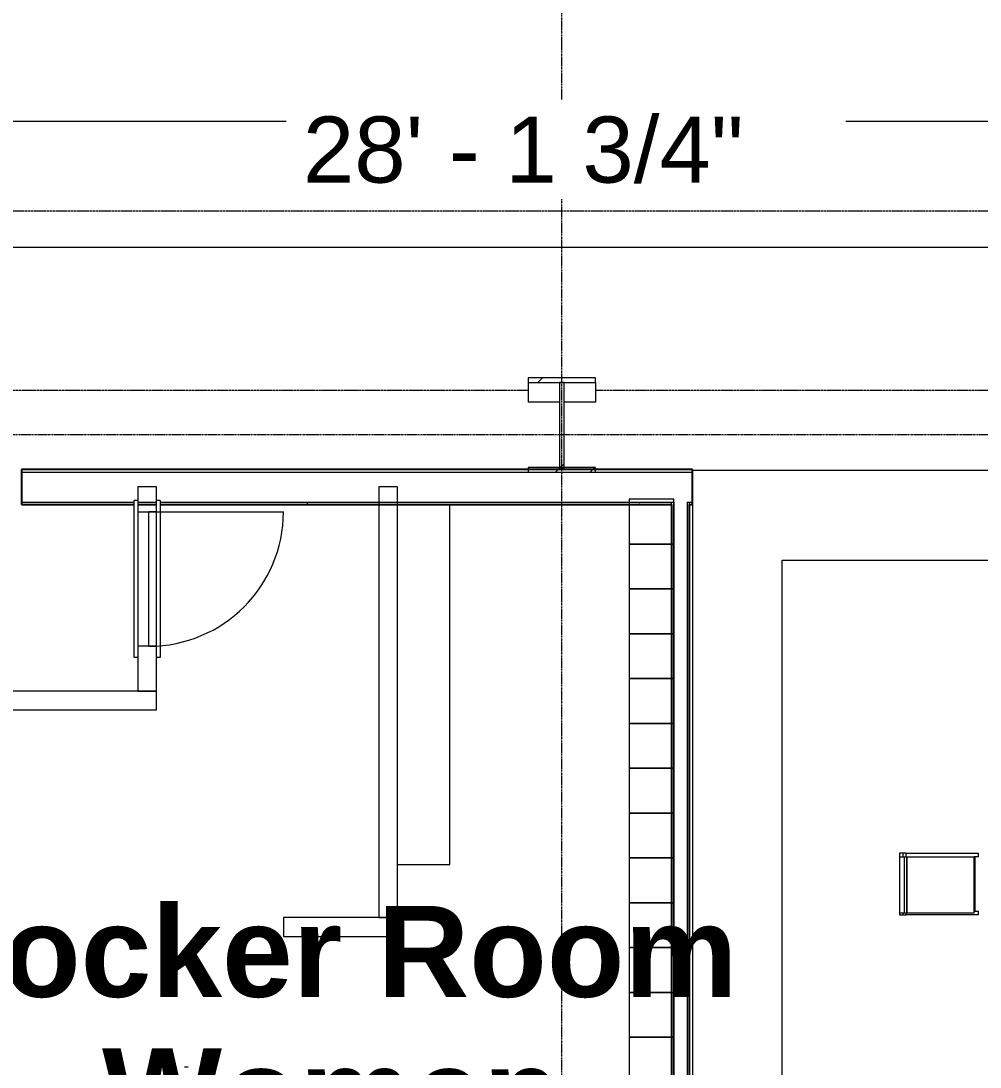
# Model space of a CAD drawing. Header units: inches. Extents: x 21753 to 28474, y -23238 to -20311.
# Drawn here: x 25546.6 to 25803.3, y -22519.3 to -22239.2 of the extents above; entities that cross this region are included whole.
import ezdxf

# ---------------------------------------------------------------- set-up
doc = ezdxf.new("R2010")
doc.units = ezdxf.units.IN
doc.header["$MEASUREMENT"] = 0
doc.linetypes.add('Dash 1_16_', pattern=[0.125, 0.0625, -0.0625])
doc.linetypes.add('Grid Line 1_2_', pattern=[0.875, 0.5, -0.125, 0.125, -0.125])
for name, color, linetype, lineweight in [('A-ANNO-DIMS', 211, 'Continuous', 9), ('A-ANNO-DIMS-192', 211, 'Continuous', 9), ('A-DETL', 90, 'Continuous', 9), ('A-DOOR', 31, 'Continuous', 9), ('A-FLOR', 192, 'Continuous', 9), ('A-FLOR-CLRS', 90, 'Dash 1_16_', 9), ('A-WALL', 113, 'Continuous', 9), ('A-WALL-PATT', 111, 'Continuous', 25), ('I-FURN', 30, 'Continuous', 9), ('I-WALL', 2, 'Continuous', 9), ('L-SITE-WALL', 31, 'Continuous', 9), ('M-AREA-IDEN', 171, 'Continuous', 9), ('Q-CASE', 31, 'Continuous', 9), ('S-COLS', 52, 'Continuous', 9), ('S-GRID', 1, 'Continuous', 9)]:
    doc.layers.add(name, color=color, linetype=linetype, lineweight=lineweight)
doc.styles.add('Arial_1', font='arial.ttf', dxfattribs={"height": 17.703593})
doc.styles.add('Arial_B_1', font='arialbd.ttf', dxfattribs={"height": 24.354149})
doc.dimstyles.new('Linear_-_3_32__Arial_3', dxfattribs={"dimscale": 12, "dimtxt": 18, "dimasz": 2, "dimexe": 1.5, "dimexo": 1, "dimgap": 1, "dimtad": 1, "dimrnd": 0.25, "dimzin": 1, "dimdsep": 46, "dimlunit": 4, "dimtxsty": 'Arial_1', "dimblk1": 'OBLIQUE', "dimblk2": 'OBLIQUE', "dimsah": 1, "dimcen": 0.09, "dimdle": 1.5, "dimazin": 0, "dimtfac": 1, "dimtdec": 4, "dimtix": 1, "dimtmove": 0, "dimatfit": 3, "dimfxl": 1, "dimtvp": 1, "dimtfill": 1, "dimfrac": 2, "dimtolj": 1, "dimtzin": 0, "dimarcsym": 2})
pattern_1 = [(45, (0, 0), (-19.00703, 19.00703), []), (45, (0, 28.8), (-19.00703, 19.00703), [])]
pattern_2 = [(0, (0, 0), (61.44, 15.36), [2.534, -43.546, 2.534, -43.546, -245.76]), (0, (0, 0), (61.44, 15.36), [-92.16, 2.534, -89.626, 2.534, -43.546, -107.52]), (0, (0, 0), (61.44, 15.36), [-230.4, 2.534, -28.186, 2.534, -74.266]), (120, (23.04, 7.68), (-44.02215, 45.528601), [2.534, -43.546, 2.534, -43.546, -245.76]), (120, (23.04, 7.68), (-44.02215, 45.528601), [-92.16, 2.534, -89.626, 2.534, -43.546, -107.52]), (120, (23.04, 7.68), (-44.02215, 45.528601), [-230.4, 2.534, -28.186, 2.534, -74.266]), (240, (30.72, 38.4), (-17.41785, -60.888601), [2.534, -43.546, 2.534, -43.546, -245.76]), (240, (30.72, 38.4), (-17.41785, -60.888601), [-92.16, 2.534, -89.626, 2.534, -43.546, -107.52]), (240, (30.72, 38.4), (-17.41785, -60.888601), [-230.4, 2.534, -28.186, 2.534, -74.266])]

# ---------------------------------------------------------------- blocks, each defined once
blk = doc.blocks.new('Locker-Double S_Floor Plan0')
at = {"layer": 'I-FURN', "color": 7}
for p, q in [((0, 12), (0, 0)), ((12, 12), (0, 12)), ((12, 0), (12, 12)), ((0, 0), (12, 0))]:
    blk.add_line(p, q, dxfattribs=at)
blk = doc.blocks.new('Locker-Double S_Floor Plan1')
at = {"layer": 'I-FURN', "color": 7}
for p, q in [((0, 12), (0, 0)), ((12, 12), (0, 12)), ((12, 0), (12, 12)), ((0, 0), (12, 0))]:
    blk.add_line(p, q, dxfattribs=at)
blk = doc.blocks.new('Locker-Double S_Floor Plan2')
at = {"layer": 'I-FURN', "color": 7}
for p, q in [((0, 12), (0, 0)), ((12, 12), (0, 12)), ((12, 0), (12, 12)), ((0, 0), (12, 0))]:
    blk.add_line(p, q, dxfattribs=at)
blk = doc.blocks.new('Locker-Double S_Floor Plan3')
at = {"layer": 'I-FURN', "color": 7}
for p, q in [((0, 12), (0, 0)), ((12, 12), (0, 12)), ((12, 0), (12, 12)), ((0, 0), (12, 0))]:
    blk.add_line(p, q, dxfattribs=at)
blk = doc.blocks.new('Locker-Double S_Floor Plan4')
at = {"layer": 'I-FURN', "color": 7}
for p, q in [((0, 12), (0, 0)), ((12, 12), (0, 12)), ((12, 0), (12, 12)), ((0, 0), (12, 0))]:
    blk.add_line(p, q, dxfattribs=at)
blk = doc.blocks.new('Locker-Double S_Floor Plan5')
at = {"layer": 'I-FURN', "color": 7}
for p, q in [((0, 12), (0, 0)), ((12, 12), (0, 12)), ((12, 0), (12, 12)), ((0, 0), (12, 0))]:
    blk.add_line(p, q, dxfattribs=at)
blk = doc.blocks.new('Furniture 2-Fur_Floor Plan0')
at = {"layer": 'I-FURN', "color": 7}
for p, q in [((25661.39, -22465.05), (25661.39, -22368.68)), ((25647.39, -22465.05), (25661.39, -22465.05))]:
    blk.add_line(p, q, dxfattribs=at)
blk = doc.blocks.new('36_ x 84_ 70372-36_ x 84_ 70372-302077 - 190480-301256-First Floor Plan')
at = {"layer": 'A-DOOR', "color": 7}
for p, q in [((-3, 6.15302), (39, 6.15302)), ((-3, 6.15302), (-3, 5.15302)), ((39, 6.15302), (39, 5.15302)), ((39, 5.15302), (-3, 5.15302)), ((0, 5.15302), (0, 3.15302)), ((36, 3.15302), (0, 3.15302)), ((36, 5.15302), (36, 3.15302)), ((-3, 0.15302), (39, 0.15302)), ((-3, 0.15302), (-3, -0.84698)), ((39, 0.15302), (39, -0.84698)), ((39, -0.84698), (-3, -0.84698))]:
    blk.add_line(p, q, dxfattribs=at)
blk = doc.blocks.new('Locker-Double S_Floor Plan47')
at = {"layer": 'I-FURN', "color": 7}
for p, q in [((0, 12), (0, 0)), ((12, 12), (0, 12)), ((12, 0), (12, 12)), ((0, 0), (12, 0))]:
    blk.add_line(p, q, dxfattribs=at)
blk = doc.blocks.new('Locker-Double S_Floor Plan48')
at = {"layer": 'I-FURN', "color": 7}
for p, q in [((0, 12), (0, 0)), ((12, 12), (0, 12)), ((12, 0), (12, 12)), ((0, 0), (12, 0))]:
    blk.add_line(p, q, dxfattribs=at)
blk = doc.blocks.new('Locker-Double S_Floor Plan49')
at = {"layer": 'I-FURN', "color": 7}
for p, q in [((0, 12), (0, 0)), ((12, 12), (0, 12)), ((12, 0), (12, 12)), ((0, 0), (12, 0))]:
    blk.add_line(p, q, dxfattribs=at)
blk = doc.blocks.new('Locker-Double S_Floor Plan50')
at = {"layer": 'I-FURN', "color": 7}
for p, q in [((0, 12), (0, 0)), ((12, 12), (0, 12)), ((12, 0), (12, 12)), ((0, 0), (12, 0))]:
    blk.add_line(p, q, dxfattribs=at)
blk = doc.blocks.new('Locker-Double S_Floor Plan51')
at = {"layer": 'I-FURN', "color": 7}
for p, q in [((0, 12), (0, 0)), ((12, 12), (0, 12)), ((12, 0), (12, 12)), ((0, 0), (12, 0))]:
    blk.add_line(p, q, dxfattribs=at)
blk = doc.blocks.new('Locker-Double S_Floor Plan52')
at = {"layer": 'I-FURN', "color": 7}
for p, q in [((0, 12), (0, 0)), ((12, 12), (0, 12)), ((12, 0), (12, 12)), ((0, 0), (12, 0))]:
    blk.add_line(p, q, dxfattribs=at)
blk = doc.blocks.new('Locker-Double S_Floor Plan53')
at = {"layer": 'I-FURN', "color": 7}
for p, q in [((0, 12), (0, 0)), ((12, 12), (0, 12)), ((12, 0), (12, 12)), ((0, 0), (12, 0))]:
    blk.add_line(p, q, dxfattribs=at)
blk = doc.blocks.new('Locker Rooms_Ryan_ifc-1-First Floor Plan')
at = {"layer": 'A-WALL', "color": 7}
for p, q in [((25577.85, -22363.99), (25577.85, -22367.63)), ((25582.85, -22363.99), (25577.85, -22363.99)), ((25582.85, -22367.63), (25582.85, -22363.99)), ((25642.39, -22363.99), (25642.39, -22479.3)), ((25647.39, -22363.99), (25642.39, -22363.99)), ((25647.39, -22479.3), (25647.39, -22363.99)), ((25577.85, -22370.63), (25580.85, -22370.63)), ((25580.85, -22406.63), (25577.85, -22406.63)), ((25577.85, -22409.63), (25577.85, -22418.63)), ((25582.85, -22418.63), (25582.85, -22409.63)), ((25582.85, -22418.63), (25445.93, -22418.63)), ((25577.85, -22418.63), (25582.85, -22418.63)), ((25582.85, -22423.63), (25582.85, -22418.63)), ((25445.93, -22423.63), (25582.85, -22423.63)), ((25647.39, -22479.3), (25616.89, -22479.3)), ((25616.89, -22479.3), (25616.89, -22484.3)), ((25642.39, -22479.3), (25647.39, -22479.3)), ((25647.39, -22484.3), (25647.39, -22479.3)), ((25616.89, -22484.3), (25647.39, -22484.3)), ((25591.39, -22519.3), (25590.39, -22519.3))]:
    blk.add_line(p, q, dxfattribs=at)
at = {"lineweight": 9}
for name, p in [('Locker-Double S_Floor Plan47', (25709.39, -22379.3)), ('Furniture 2-Fur_Floor Plan0', (0, 0)), ('Locker-Double S_Floor Plan48', (25709.39, -22391.3)), ('Locker-Double S_Floor Plan49', (25709.39, -22403.3)), ('Locker-Double S_Floor Plan50', (25709.39, -22415.3)), ('Locker-Double S_Floor Plan51', (25709.39, -22427.3)), ('Locker-Double S_Floor Plan52', (25709.39, -22439.3)), ('Locker-Double S_Floor Plan53', (25709.39, -22451.3)), ('Locker-Double S_Floor Plan0', (25709.39, -22463.3)), ('Locker-Double S_Floor Plan1', (25709.39, -22475.3)), ('Locker-Double S_Floor Plan2', (25709.39, -22487.3)), ('Locker-Double S_Floor Plan3', (25709.39, -22499.3)), ('Locker-Double S_Floor Plan4', (25709.39, -22511.3)), ('Locker-Double S_Floor Plan5', (25709.39, -22523.3))]:
    blk.add_blockref(name, p, dxfattribs=at)
at = {"lineweight": 9, "rotation": 270}
blk.add_blockref('36_ x 84_ 70372-36_ x 84_ 70372-302077 - 190480-301256-First Floor Plan', (25577.7, -22370.63), dxfattribs=at)
blk = doc.blocks.new('Casework 1 - Casework 1-456223-First Floor Plan')
at = {"layer": 'Q-CASE'}
for p, q in [((25834.39, -22347.55), (25726.39, -22347.55)), ((25834.39, -22371.55), (25834.39, -22347.55)), ((25726.39, -22356.68), (25726.39, -22590.04)), ((25750.39, -22590.04), (25750.39, -22371.55)), ((25750.39, -22371.55), (25834.39, -22371.55)), ((25834.39, -22419.55), (25810.39, -22419.55)), ((25810.39, -22419.55), (25810.39, -22590.04)), ((25834.39, -22590.04), (25834.39, -22419.55))]:
    blk.add_line(p, q, dxfattribs=at)
blk = doc.blocks.new('Bar_Stool_6722_1_ - Bar_Stool_6722_1_-477960-First Floor Plan')
at = {"layer": 'I-FURN'}
for p, q in [((0, 19.21), (0, 21.13)), ((1, 21.13), (0, 21.13)), ((1, 21.13), (1, 20.14)), ((1, 20.14), (15.5, 20.14)), ((1, 20.14), (1, 19.99)), ((16, 20), (1, 20)), ((1, 19.89), (1, 19.99)), ((1, 17.63), (1, 19.89)), ((15.5, 20.14), (15.5, 21.13)), ((16.5, 21.13), (15.5, 21.13)), ((15.5, 19.98), (15.5, 20.14)), ((16, 19.99), (16, 19.89)), ((16, 19.89), (16, 17.63)), ((16.5, 21.13), (16.5, 19.21)), ((0, 17.72), (0, 19.21)), ((0, 1.78), (0, 17.72)), ((1, 2.03), (1, 17.63)), ((16, 17.63), (16, 2.03)), ((16.5, 19.21), (16.5, 17.72)), ((16.5, 17.72), (16.5, 1.78)), ((1, 1.78), (0, 1.78)), ((0, 1.78), (0, 0.98)), ((1, 0.98), (0, 0.98)), ((0, 0.98), (0, 0)), ((0, 0), (1, 0)), ((1, 1.91), (1, 2.03)), ((16, 2.03), (1, 2.03)), ((1, 1.24), (1, 1.91)), ((16, 1.91), (1, 1.91)), ((1, 0), (1, 1.24)), ((1, 1.24), (16, 1.24)), ((16, 2.03), (16, 1.91)), ((16, 1.91), (16, 1.24)), ((16.5, 1.78), (16, 1.78)), ((16, 1.24), (16, 0)), ((16.5, 0.98), (16, 0.98)), ((16, 0), (16.5, 0)), ((16.5, 0.98), (16.5, 1.78)), ((16.5, 0), (16.5, 0.98)), ((1, 0), (16, 0))]:
    blk.add_line(p, q, dxfattribs=at)
blk = doc.blocks.new('DIMBLOCK18-First Floor Plan')
at = {"layer": 'A-ANNO-DIMS-192'}
for p, q in [((25849.64, -22592.41), (25849.64, -22281.78)), ((25511.89, -22298.63), (25511.89, -22317.78)), ((25511.89, -22299.78), (25511.89, -22298.63)), ((25511.89, -22299.78), (25849.64, -22299.78)), ((25849.64, -22299.78), (25849.64, -22592.41))]:
    blk.add_line(p, q, dxfattribs=at)
at = {"layer": 'A-ANNO-DIMS-192', "lineweight": 50}
for p, q in [((25511.89, -22299.78), (25523.89, -22287.78)), ((25849.64, -22299.78), (25861.64, -22287.78)), ((25511.89, -22299.78), (25499.89, -22311.78)), ((25849.64, -22299.78), (25837.64, -22311.78))]:
    blk.add_line(p, q, dxfattribs=at)
at = {"layer": 'A-ANNO-DIMS-192', "color": 0, "insert": (25622.06, -22264.81), "char_height": 17.7036, "width": 140.8985, "attachment_point": 1, "line_spacing_factor": 0.938532, "style": 'Arial_1', "bg_fill": 3, "box_fill_scale": 1.25, "bg_fill_color": 0, "bg_fill_transparency": 0}
blk.add_mtext('28\' - 1 3/4"', dxfattribs=at)
blk = doc.blocks.new('_Oblique')
at = {"color": 0, "linetype": 'ByBlock', "lineweight": -2}
blk.add_line((-0.5, -0.5), (0.5, 0.5), dxfattribs=at)

msp = doc.modelspace()

# ---------------------------------------------------------------- hatches: boundary and pattern name
at = {"layer": 'A-WALL-PATT', "lineweight": 9}
h = msp.add_hatch(dxfattribs=at)
h.set_pattern_fill('FP_8', color=256, style=0, pattern_type=2)
h.set_pattern_definition(pattern_2)
h.paths.add_polyline_path([(25726.39, -22368.678), (25726.39, -22368.053), (25725.515, -22368.053), (25725.515, -22368.678)], flags=0)
h.paths.add_polyline_path([(25720.765, -22368.678), (25720.765, -22368.053), (25583.854, -22368.053), (25583.854, -22368.678), (25672.798, -22368.678)], flags=0)
h.paths.add_polyline_path([(25582.854, -22368.678), (25582.854, -22368.053), (25577.854, -22368.053), (25577.854, -22368.678)], flags=0)
h.paths.add_polyline_path([(25576.854, -22368.678), (25576.854, -22368.053), (25546.765, -22368.053), (25546.765, -22368.678)], flags=0)
h.paths.add_polyline_path([(25450.015, -22368.678), (25450.015, -22368.053), (25446.927, -22368.066), (25446.927, -22368.678)], flags=0)
h.paths.add_polyline_path([(25445.927, -22368.678), (25445.927, -22368.053), (25440.927, -22368.091), (25440.927, -22368.678)], flags=0)
h.paths.add_polyline_path([(25439.927, -22368.678), (25439.927, -22368.053), (25301.515, -22368.053), (25301.515, -22368.678), (25396.324, -22368.678)], flags=0)
h.paths.add_polyline_path([(25296.765, -22368.678), (25296.765, -22368.053), (25169.515, -22368.053), (25169.515, -22368.678), (25258.087, -22368.678)], flags=0)
h.paths.add_polyline_path([(25105.265, -22368.678), (25105.265, -22368.053), (24979.515, -22368.053), (24979.515, -22368.678), (24981.613, -22368.678)], flags=0)
h.paths.add_polyline_path([(25110.89, -22368.678), (25110.89, -22368.053), (25110.015, -22368.053), (25110.015, -22368.678)], flags=0)
h.paths.add_polyline_path([(24974.765, -22368.678), (24974.765, -22368.053), (24937.89, -22368.053), (24937.89, -22368.678)], flags=0)
h.paths.add_polyline_path([(24865.89, -22368.678), (24865.89, -22368.053), (24631.515, -22368.053), (24631.515, -22368.678), (24705.139, -22368.678)], flags=0)
h = msp.add_hatch(dxfattribs=at)
h.set_pattern_fill('FP_8', color=256, style=0, pattern_type=2)
h.set_pattern_definition(pattern_2)
h.paths.add_polyline_path([(25725.515, -22787.303), (25725.515, -22606.162), (25724.89, -22606.162), (25724.89, -22787.303)], flags=0)
h.paths.add_polyline_path([(25725.515, -22602.662), (25725.515, -22368.053), (25724.89, -22368.053), (25724.89, -22602.662)], flags=0)
at = {"layer": 'S-COLS'}
h = msp.add_hatch(dxfattribs=at)
h.set_pattern_fill('FP_1', color=256, style=0, pattern_type=2)
h.set_pattern_definition(pattern_1)
h.paths.add_polyline_path([(25700.39, -22336.051), (25700.39, -22334.798), (25682.39, -22334.798), (25682.39, -22336.051)], flags=0)
h = msp.add_hatch(dxfattribs=at)
h.set_pattern_fill('FP_1', color=256, style=0, pattern_type=2)
h.set_pattern_definition(pattern_1)
h.paths.add_polyline_path([(25692.015, -22358.803), (25692.015, -22336.051), (25690.765, -22336.051), (25690.765, -22358.803)], flags=0)
h = msp.add_hatch(dxfattribs=at)
h.set_pattern_fill('FP_1', color=256, style=0, pattern_type=2)
h.set_pattern_definition(pattern_1)
h.paths.add_polyline_path([(25700.39, -22360.053), (25700.39, -22358.803), (25682.39, -22358.803), (25682.39, -22360.053)], flags=0)

# ---------------------------------------------------------------- linework, layer by layer
at = {"layer": 'A-DETL'}
msp.add_line((25580.854, -22370.631), (25616.854, -22370.631), dxfattribs=at)
msp.add_arc((25580.854, -22370.631), 36, 270, 0, dxfattribs=at)
at = {"layer": 'A-FLOR'}
msp.add_line((24603.39, -22266.053), (26010.64, -22266.053), dxfattribs=at)
at = {"layer": 'A-FLOR-CLRS'}
for p, q in [((24651.39, -22290.053), (25927.39, -22290.053)), ((25410.89, -22338.053), (25682.39, -22338.053)), ((25700.39, -22338.053), (25971.89, -22338.053))]:
    msp.add_line(p, q, dxfattribs=at)
at = {"layer": 'A-WALL'}
for p, q in [((25546.765, -22360.053), (25726.39, -22360.053)), ((25546.765, -22368.053), (25576.854, -22368.053)), ((25577.854, -22368.053), (25582.854, -22368.053)), ((25583.854, -22368.053), (25721.39, -22368.053)), ((25720.765, -22368.678), (25720.765, -22368.053)), ((25721.39, -22368.053), (25721.39, -22787.303)), ((25724.89, -22368.053), (25726.39, -22368.053)), ((25724.89, -22368.053), (25724.89, -22602.662)), ((25725.515, -22368.678), (25725.515, -22368.053))]:
    msp.add_line(p, q, dxfattribs=at)
at = {"layer": 'I-WALL', "lineweight": 25}
for p, q in [((25720.765, -22368.678), (25720.765, -22786.678)), ((25725.515, -22602.037), (25725.515, -22368.678))]:
    msp.add_line(p, q, dxfattribs=at)
at = {"layer": 'L-SITE-WALL', "lineweight": 25}
for p, q in [((25726.39, -22359.303), (25546.765, -22359.303)), ((25546.765, -22359.303), (25546.765, -22368.678)), ((25726.39, -22368.678), (25726.39, -22359.303)), ((25546.765, -22368.678), (25576.854, -22368.678)), ((25577.854, -22368.678), (25582.854, -22368.678)), ((25583.854, -22368.678), (25720.765, -22368.678)), ((25725.515, -22368.678), (25726.39, -22368.678))]:
    msp.add_line(p, q, dxfattribs=at)
at = {"layer": 'S-COLS', "lineweight": 15}
for p, q in [((25700.39, -22334.798), (25682.39, -22334.798)), ((25682.39, -22334.798), (25682.39, -22336.051)), ((25682.39, -22336.051), (25700.39, -22336.051)), ((25692.015, -22336.051), (25690.765, -22336.051)), ((25690.765, -22336.051), (25690.765, -22358.803)), ((25692.015, -22358.803), (25692.015, -22336.051)), ((25700.39, -22336.051), (25700.39, -22334.798)), ((25682.39, -22358.803), (25682.39, -22360.053)), ((25700.39, -22358.803), (25682.39, -22358.803)), ((25690.765, -22358.803), (25692.015, -22358.803)), ((25700.39, -22360.053), (25700.39, -22358.803)), ((25682.39, -22360.053), (25700.39, -22360.053))]:
    msp.add_line(p, q, dxfattribs=at)
at = {"layer": 'S-COLS'}
for p, q in [((25682.39, -22336.051), (25682.39, -22341.306)), ((25700.39, -22336.051), (25700.39, -22341.306)), ((25690.765, -22341.306), (25682.39, -22341.306)), ((25700.39, -22341.306), (25692.015, -22341.306))]:
    msp.add_line(p, q, dxfattribs=at)
at = {"layer": 'S-GRID', "linetype": 'Grid Line 1_2_'}
for p, q in [((25691.39, -23081.576), (25691.39, -20779.921)), ((26376.857, -22350.053), (21994.798, -22350.053))]:
    msp.add_line(p, q, dxfattribs=at)

# ---------------------------------------------------------------- block references
at = {"layer": 'I-FURN', "rotation": 270.0000000000007}
msp.add_blockref('Bar_Stool_6722_1_ - Bar_Stool_6722_1_-477960-First Floor Plan', (25781.792, -22462.053), dxfattribs=at)
at = {"layer": 'Q-CASE'}
msp.add_blockref('Casework 1 - Casework 1-456223-First Floor Plan', (0, -12), dxfattribs=at)

# ---------------------------------------------------------------- next in the draw order: dimensions: what is measured, and where the dimension line sits
at = {"layer": 'A-ANNO-DIMS'}
dim = msp.add_linear_dim(base=(25849.64, -22299.777), p1=(25511.89, -22310.625), p2=(25849.64, -22604.412), dimstyle='Linear_-_3_32__Arial_3', override={"dimpost": '<>', "dimfxl": 447.644825}, dxfattribs=at)
dim.commit()
dim.dimension.update_dxf_attribs({"geometry": 'DIMBLOCK18-First Floor Plan', "text_midpoint": (25680.765, -22278.617)})

# ---------------------------------------------------------------- next in the draw order: block references
at = {"lineweight": 5}
msp.add_blockref('Locker Rooms_Ryan_ifc-1-First Floor Plan', (0, 0), dxfattribs=at)

# ---------------------------------------------------------------- next in the draw order: texts
at = {"layer": 'M-AREA-IDEN', "insert": (25629.708, -22476.167), "char_height": 24.35415, "width": 252.288, "attachment_point": 2, "line_spacing_factor": 0.938532, "style": 'Arial_B_1'}
msp.add_mtext('Locker Room\\PWomen', dxfattribs=at)

doc.saveas('drawing.dxf')
